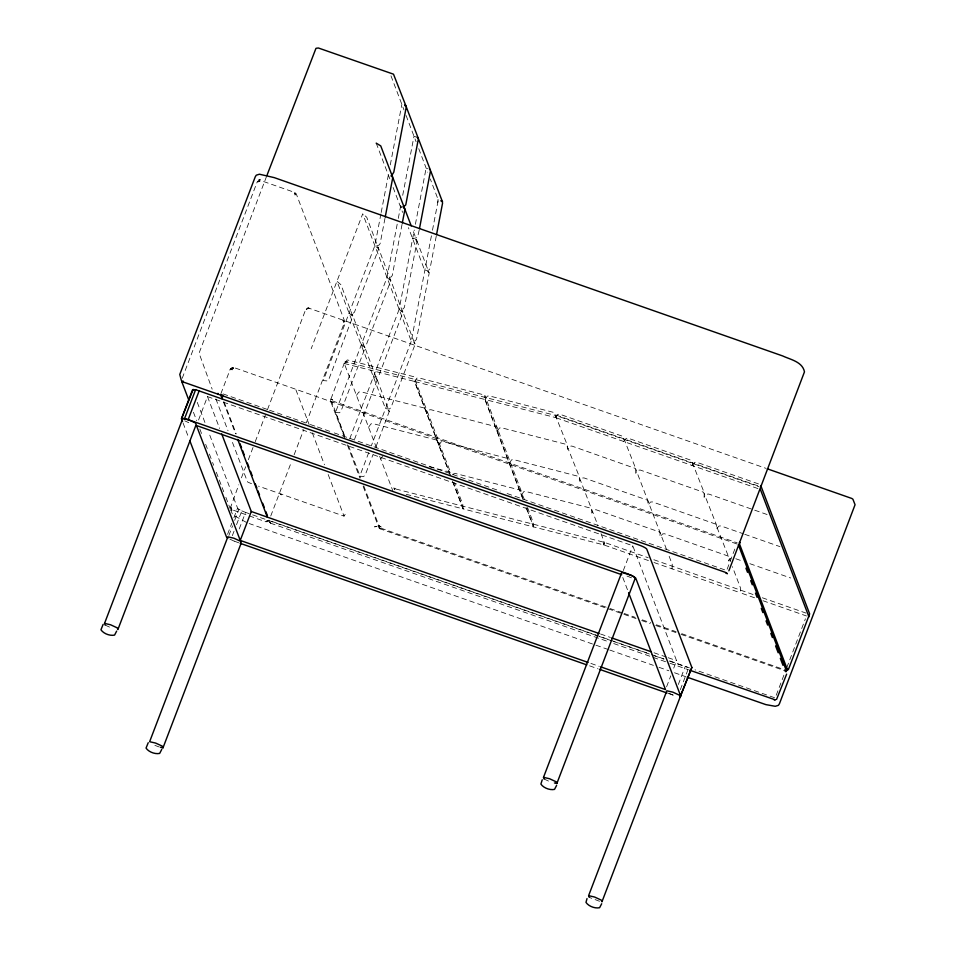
<?xml version="1.0" encoding="UTF-8"?>
<svg xmlns="http://www.w3.org/2000/svg" width="956" height="956" viewBox="0 0 956 956"><rect width="100%" height="100%" fill="white"/><g stroke="black" fill="none" stroke-linecap="round" stroke-linejoin="round"><path stroke-width="0.72" stroke-dasharray="4.78 3.58" d="M220.908 393.657L230.109 369.554L230.994 368.323L233.479 368L232.894 367.212L737.482 544.167M332.007 402.56L330.895 401.795L332.007 402.56L345.224 437.239M522.872 499.187L484.871 399.477L484.871 395.557L496.809 426.878L430.845 409.706L428.993 410.005L426.854 413.362M497.012 431.323L497.012 427.416L521.092 490.583L521.295 495.029M230.169 508.496L238.773 484.8M672.068 568.856L672.247 564.399L668.614 554.874M754.547 597.775L740.506 592.851L740.673 588.406L732.38 566.621M344.662 437.884L330.358 400.612L344.913 361.499L347.219 361.583M330.358 400.612L330.692 399.106L332.7 399.572L330.477 399.285M437.776 202.493L438.051 199.362M380.918 213.917L374.86 245.632L323.319 380.608L327.239 380.918L328.721 379.628L352.848 316.436L340.981 284.757L336.942 281.267L385.507 408.678L389.439 408.989L390.908 407.698L415.035 344.507L403.169 312.827L399.142 309.338L414.283 230.061M381.193 212.483L388.351 174.996M390.287 164.91L401.855 104.371M384.969 218.386L380.106 243.708L378.827 245.25L374.86 245.632L378.887 249.122L390.765 280.801L366.626 343.993L365.156 345.283L361.225 344.973L365.264 348.462L377.13 380.141L354.568 439.222M397.194 224.158L387.001 277.491L335.46 412.466L344.961 437.394M398.294 218.386L401.042 203.975M402.703 195.323L413.996 136.218L415.968 136.983M402.046 224.397L392.247 275.567L390.968 277.097L387.001 277.491L391.028 280.968L402.894 312.66L378.767 375.851L377.297 377.13L373.366 376.831L377.405 380.309L389.259 411.439L375.624 447.719M415.394 224.29L426.125 168.077L428.097 168.842M419.182 230.133L417.509 237.506L412.634 238.713L417.175 241.474L429.172 273.141L416.529 339.272L415.251 340.814L411.283 341.196L371.31 445.866M431.419 235.797L411.283 341.196L362.718 213.786L311.178 348.761M432.482 230.229L438.266 199.935L430.284 178.963M436.259 236.144L430.033 268.636L428.742 270.178L424.775 270.56L408.415 227.624M666.535 549.425L635.513 468.5L571.831 446.046L569.931 446.201L567.434 449.368L567.231 444.91L554.253 412.562L489.137 395.868L487.273 396.166L485.134 399.536L555.293 417.509L556.308 415.621L759.064 486.735M182.226 378.265L257.164 182.01L258.538 180.553L260.534 180.457L294.759 192.455L296.217 193.769L344.793 321.575L306.35 422.779M266.605 176.286L199.063 353.158L212.16 389.176M198.549 420.019L207.488 396.609L632.776 545.768L676.573 660.668L672.893 670.311M241.426 477.833L245.68 466.707M248.333 459.74L253.125 447.217M255.252 441.648L265.35 415.203M267.477 409.634L305.741 309.421L308.083 307.88L765.84 468.309M227.576 534.285L231.794 523.267M233.897 517.758L237.578 508.114L208.946 432.996M228.89 535.48L232.571 525.836M234.674 520.327L238.881 509.309L237.578 508.114M232.332 535.671L234.435 530.162M236.55 524.653L241.808 510.874L238.881 509.309M239.251 528.919L245.561 512.392L251.189 514.364M270.739 516.037L291.472 461.76M294.125 454.793L303.697 429.746M349.705 438.816L399.142 309.338L403.109 308.955L404.388 307.414L417.031 241.282L412.251 228.568M368.681 452.762L359.731 476.172L363.662 476.482L365.144 475.192L373.007 454.59M623.312 570.553L632.776 545.768M666.583 686.838L670.789 675.82M678.342 684.484L685.177 666.571L688.75 667.635M680.337 689.67L688.224 669.009M734.817 549.103L726.632 570.529L505.832 493.081M783.896 675.175L775.197 697.94L695.036 669.833M786.776 667.623L805.43 618.783M233.252 368.036L232.344 369.841L230.217 369.398M345.176 514.292L344.041 516.132L258.526 486.15M757.929 488.576L555.293 417.509L556.308 415.621M450.611 475.694L414.713 381.516L416.852 378.146L418.704 377.847L484.608 395.079M438.995 445.221L441.134 441.851L442.987 441.553L508.891 458.784L508.616 458.044M231.424 369.554L232.786 367.893M269.15 520.219L267.776 521.665L265.78 521.773L230.695 509.249M230.683 369.398L232.416 367.809M376.497 447.97L344.291 363.483L347.303 359.922L413.84 376.7L438.529 440.692L438.732 445.149M356.433 395.342L358.847 392.044L360.699 391.745L425.551 408.343L426.555 409.777L426.591 413.303M368.574 427.189L370.988 423.902L372.84 423.592L438.111 440.417L450.874 473.101M380.715 459.047L382.52 456.335M497.275 431.383L499.414 428.025L501.279 427.726L566.394 444.409L579.36 476.769L579.563 481.215L582.073 478.048L583.973 477.904L647.26 500.096L647.965 500.729L647.798 505.15L650.498 502.055L652.41 501.9L715.697 524.103L730.3 561.172M509.417 463.242L511.556 459.872L513.42 459.573L578.954 476.482L597.942 525.501M521.558 495.089L523.697 491.731L525.549 491.432L590.677 508.114L591.68 509.548L591.704 513.073L594.214 509.906L596.114 509.751L659.401 531.954L660.106 532.576L659.927 536.997L662.639 533.914L664.54 533.759L727.839 555.95L728.544 556.583L728.364 561.005L731.077 557.91M230.109 369.554L230.994 368.323L232.834 368.705M230.898 368.454L232.189 367.809M344.064 363.698L346.036 362.013L347.207 362.085L556.093 415.561M555.293 417.509L557.79 414.342L559.69 414.199L622.977 436.39L635.824 468.834L635.656 473.292L638.369 470.197L640.269 470.053L703.556 492.244L716.403 524.701L716.223 529.146L718.936 526.063L720.836 525.908L743.35 533.795M623.515 441.433L626.228 438.35L628.128 438.195L691.415 460.398L704.261 492.842L704.082 497.299L706.795 494.204L708.707 494.049L770.584 515.75M691.953 465.441L694.654 462.346L696.566 462.202L759.853 484.393M452.678 474.296L455.128 473.411L520.255 490.081L524.928 500.657M347.207 362.085L345.929 362.073M269.461 522.442L270.799 523.159L268.911 521.247M363.161 486.449L379.03 528.071L380.141 528.835L378.48 526.887L380.118 528.811L636.039 618.58M403.563 206.711L400.492 206.855L402.464 207.619M345.02 361.332L346.275 361.368M232.129 367.893L233.479 368M335.46 412.466L339.38 412.765L340.862 411.486L364.989 348.295L353.123 316.603L349.083 313.126L353.015 313.425L354.485 312.146L378.624 248.954L366.745 217.263L362.718 213.786M307.88 307.868L309.206 308.155M631.474 577.806L623.73 574.795M159.365 747.042L152.948 744.652M599.543 901.281L589.243 897.373M344.291 363.483L414.45 381.444L450.336 475.622M414.713 381.516L484.871 399.477M429.662 466.887L449.834 472.049L450.838 473.483M395.784 488.994L604.562 542.434L648.228 557.754M406.216 494.312L463.015 508.855L462.8 504.41L454.506 482.625M527.521 507.457L533.221 522.43L533.436 526.887L463.278 508.927L453.252 482.613M648.407 560.551L603.845 544.92L533.699 526.947L526.314 507.552M762.972 600.726L806.494 615.987M555.998 415.024L758.861 486.174M744.748 534.296L779.917 546.617M332.282 400.863L737.255 542.889M735.797 558.746L741.426 560.718M749.863 563.682L790.648 577.986M223.142 393.944L261.108 407.256M262.518 407.758L268.146 409.73M269.544 410.22L285.019 415.645M286.43 416.135L292.058 418.107M293.456 418.609L308.931 424.034M310.341 424.524L315.958 426.495M317.368 426.985L332.843 432.411M334.242 432.913L356.743 440.8M358.153 441.29L500.203 491.109M653.868 559.738L753.89 594.811M762.338 597.775L806.016 613.095M653.976 562.51L740.506 592.851M380.787 528.118L608.59 608.016M609.988 608.506L622.643 612.951M624.053 613.441L635.298 617.385M642.336 619.847L650.773 622.81M656.39 624.782L676.083 631.689M681.712 633.661L785.76 670.156M251.524 483.688L247.843 482.147L247.066 480.76L231.197 439.127M641.667 620.552L650.092 623.503M655.72 625.487L679.62 633.864M681.03 634.366L785.079 670.849M600.523 633.995L610.382 637.449M654.035 652.769L666.714 657.202M668.125 657.704L676.573 660.668M271.695 521.355L609.235 639.743M610.645 640.233L650.032 654.047M651.43 654.537L664.085 658.971M669.714 660.955L689.407 667.85M252.599 514.866L611.9 640.879M613.31 641.368L652.769 655.207M654.179 655.697L664.038 659.162M669.678 661.134L685.177 666.571M270.56 523.195L608.1 641.584M613.728 643.555L668.579 662.795M669.989 663.285L688.272 669.702M608.327 649.542L249.193 523.541M609.737 650.032L653.39 665.352M659.019 667.324L668.877 670.777M674.518 672.761L685.787 676.705M590.892 663.416L599.34 666.38M238.737 542.793L232.009 540.307M589.589 665.842L598.038 668.818M668.495 693.518L674.135 695.502M241.808 510.874L245.561 512.392M246.397 522.418L233.264 515.093M184.759 420.843L188.762 422.683M668.818 693.112L674.159 695.574M229.846 539.148L235.188 541.622M544.155 779.056L550.835 782.139M105.184 625.105L111.864 628.188M496.475 426.185L496.809 426.878M232.308 513.85L230.695 509.883M622.786 577.46L628.068 591.298M601.049 533.663L603.642 540.475L603.845 544.92M390.968 75.811L403.958 109.904M406.073 115.449L416.099 141.763M418.74 148.682L427.69 172.152M485.134 399.536L523.147 499.247M526.039 507.493L533.436 526.887M376.21 143.149L390.992 181.927M393.107 187.472L402.607 212.399M452.451 481.155L463.015 508.855M379.663 456.275L392.856 490.894M348.402 445.568L360.555 477.474M363.734 485.803L380.118 528.811M347.303 444.815L359.97 478.323M295.918 389.857L309.135 424.548M312.313 432.877L324.466 464.795M328.171 474.511L344.041 516.132M224.086 401.974L236.251 433.893M223.417 401.914L235.582 433.833M215.865 398.879L228.03 430.798M207.488 396.609L219.629 428.443M197.283 402.392L205.229 423.257M193.447 412.275L196.637 420.64M199.828 429.005L202.481 435.972M205.671 444.337L207.261 448.519M209.388 454.088L212.041 461.055M212.579 462.453L213.642 465.237M216.295 472.216L221.601 486.15M222.139 487.548L223.728 491.731M225.855 497.299L230.109 508.449M183.05 422.97L188.882 438.278M259.482 180.696L257.69 181.975L259.96 181.377L259.482 180.696M266.832 520.924L266.103 521.414L268.636 520.243L266.832 520.924M281.614 494.276L281.59 494.885L280.263 494.168L281.614 494.276M604.443 541.909L603.738 544.884L604.443 541.909M230.743 506.955L231.89 509.405L230.743 506.955M295.703 194.546L294.95 195.012L294.424 192.813L295.703 194.546M344.232 321.885L343.503 322.423L342.965 320.152L344.232 321.885M443.763 352.202L443.763 352.202M308.74 308.143L306.219 309.314L308.74 308.143M394.84 488.815L394.266 489.747L395.342 488.361L393.322 488.05L394.804 488.707M377.058 526.386L374.489 526.852L377.058 526.386M260.211 179.597L258.98 179.597L260.211 179.597M230.97 509.811L231.89 510.624L230.97 509.811M381.265 526.983L378.6 525.561L381.265 526.983M416.278 240.004L415.502 239.609L416.9 240.745L416.278 240.004M428.419 271.863L427.643 271.468L429.041 272.591L428.419 271.863M378.17 247.544L377.489 247.018L378.612 248.393L378.17 247.544M390.311 279.391L389.63 278.877L390.753 280.239L390.311 279.391M402.452 311.25L401.771 310.724L402.894 312.098L402.452 311.25M414.593 343.108L413.912 342.583L415.035 343.945L414.593 343.108M352.406 315.038L351.724 314.512L352.836 315.874L352.406 315.038M364.547 346.885L363.854 346.359L364.977 347.733L364.547 346.885M376.688 378.743L375.995 378.218L377.118 379.58L376.688 378.743M388.829 410.59L388.136 410.076L389.259 411.439L388.829 410.59"/><path stroke-width="1.43" d="M222.449 396.31L222.437 396.919L220.776 394.971L222.449 396.31L222.712 395.222M385.244 216.952L392.653 178.186M406.157 107.55L393.8 172.164L392.319 174.613M402.321 222.963L404.794 210.033M418.286 139.409L405.75 204.931L403.563 206.711M419.457 228.699L430.427 171.255M436.534 234.698L442.568 203.114M217.789 393.43L218.303 394.183L218.267 393.502M556.595 785.414L554.516 789.405C549.891 790.361 543.594 788.043 540.893 784.087L542.231 779.809M267.142 174.888L315.982 48.302L318.372 47.991L393.502 74.186L406.109 106.403L404.723 105.268L406.109 106.403M182.524 421.584L181.461 418.8L192.514 389.869L195.61 389.678L638.811 544.92A7.863 1.374 20.9 0 1 646.794 549.198L691.857 667.443L680.158 696.876L691.857 667.443M181.461 418.8L193.172 389.367M104.539 623.396L182.775 418.513L188.798 419.887L195.478 422.97L196.123 424.679L117.887 629.562L117.241 627.853L110.561 624.77L104.539 623.396L105.184 625.105M182.118 418.286L184.568 418.609L195.61 389.678M184.568 418.609L188.153 419.66L199.195 390.741M116.644 631.115L114.565 635.107C109.94 636.063 103.642 633.744 100.942 629.789L103.129 624.388M588.071 662.424L240.243 540.427L251.285 511.508L221.744 433.988M161.731 749.432L159.664 753.424C155.039 754.368 148.73 752.049 146.041 748.106L148.228 742.704M162.986 747.867L241.223 542.996L240.565 541.287L233.885 538.204L227.863 536.83L149.626 741.713L155.661 743.087L162.329 746.158L162.986 747.867L160.572 747.317M544.155 779.056L543.498 777.348L621.735 572.477L631.522 575.357L635.752 578.129L680.815 696.362M554.444 782.964L556.858 783.514L635.095 578.631L634.437 576.922L627.769 573.851L188.153 419.66M587.02 898.58L585.98 902.404C588.681 906.36 594.979 908.678 599.603 907.722L601.683 903.731M588.597 895.664L666.834 690.782L672.857 692.156L679.537 695.239L680.182 696.948L601.945 901.831L601.3 900.122L594.62 897.039L588.597 895.664L589.243 897.373M728.866 570.816L804.474 371.848C802.478 361.726 790.576 359.647 782.665 355.943L274.288 177.637L259.446 174.219L256.28 175.187L255.252 176.812L179.776 374.465L181.353 380.428M786.633 674.123L776.547 699.457M788.485 669.32L809.648 613.883L760.761 485.529M785.342 670.825L786.465 670.981L738.331 544.693M787.911 669.463L787.158 669.308M774.061 699.78L775.412 699.888L689.67 670.192M221.613 396.095L220.872 394.84M786.465 670.981L785.115 670.873L786.202 671.614L785.545 671.614M543.498 777.348L549.533 778.722L556.201 781.805L556.858 783.514M767.25 468.799L851.808 498.458L852.907 499.211L855.058 504.732L779.451 703.7L778.423 705.337L775.256 706.293L765.887 704.62L687.185 677.207M182.895 382.065L181.879 381.528L725.496 572.369M621.735 574.687L196.446 425.528L240.243 540.427M251.285 511.508L599.113 633.505M611.792 637.951L651.227 651.777M600.75 666.87L665.519 689.587L628.594 592.684M240.147 543.295L586.769 664.862M599.448 669.308L667.085 693.028M376.21 143.149L380.751 145.91L392.617 177.039L391.219 175.904L392.617 177.039M416.864 137.126L418.25 138.262L406.384 107.132M183.361 382.065L182.847 380.775M760.653 486.951L761.251 487.321M227.839 538.228L226.524 537.033L189.945 441.051M417.641 137.521L418.25 138.262M429.782 169.367L430.391 170.108L418.525 138.99M442.532 201.967L441.134 200.832L442.532 201.967L430.666 170.837M404.137 208.145L404.758 208.886L392.892 177.768M429.949 169.511L430.391 170.108M404.316 208.289L404.758 208.886M808.943 616.859L760.379 489.448M739.562 544.131L787.696 670.407M745.943 568.163L747.532 572.333M750.699 580.65L752.288 584.821M755.467 593.138L757.056 597.309M761.287 608.41L762.864 612.569M766.043 620.898L767.632 625.057M770.799 633.386L772.388 637.544M775.567 645.874L778.208 652.817M780.323 658.361L782.964 665.304M405.033 209.615L411.223 225.855M221.445 395.043L222.497 397.815M239.956 443.608L241.533 447.767M242.597 450.551L244.186 454.709M247.353 463.039L248.942 467.197M250.532 471.356L252.121 475.526M255.288 483.856L256.877 488.014M257.929 490.786L259.518 494.957M262.697 503.274L264.274 507.445M265.864 511.603L267.453 515.762M220.776 394.971L222.366 399.13M237.697 439.378L267.322 517.088M181.76 381.611L188.667 399.728M221.911 394.971L221.995 396.166M725.951 572.895L727.277 573.612L725.951 572.895M740.075 542.745L739.478 542.387L740.075 542.745"/></g></svg>
